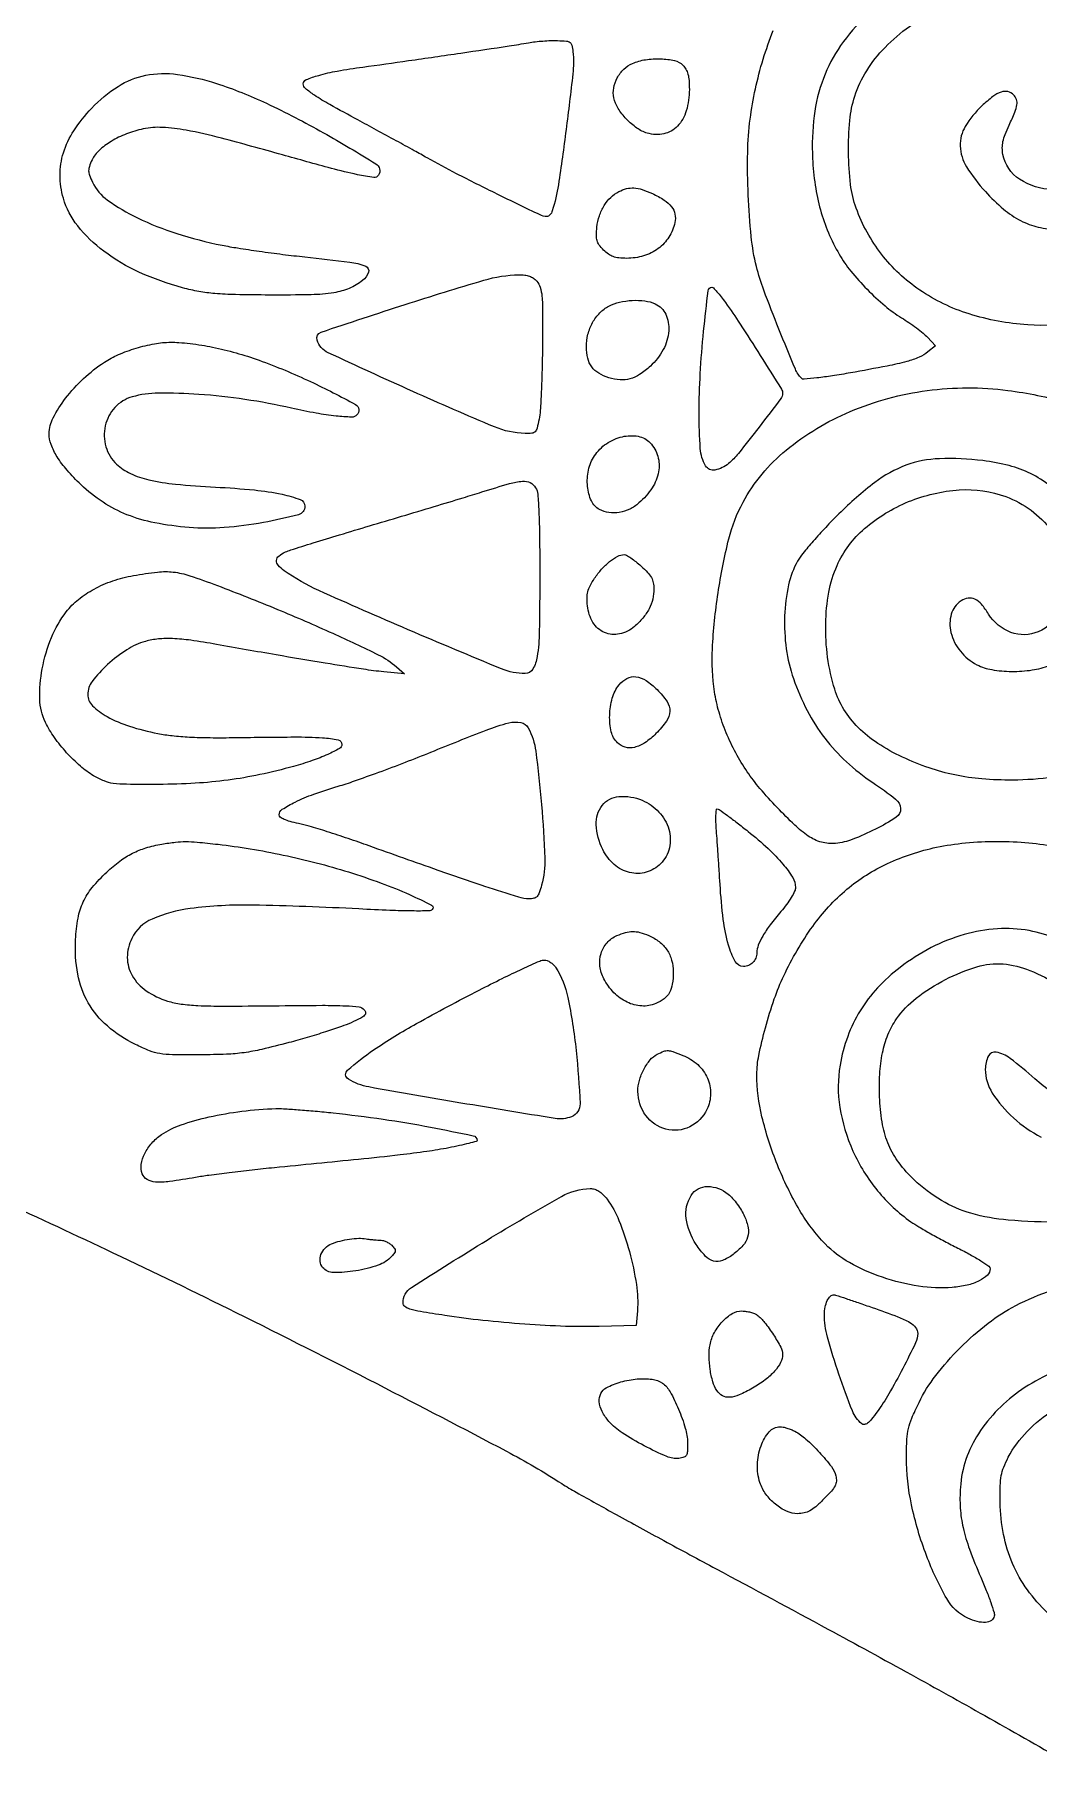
# Model space of a CAD drawing. Header units: inches. Extents: x 164 to 6104, y 4585 to 8790.
# Drawn here: x 5548.79 to 5571.17, y 5325.97 to 5364.53 of the extents above; entities that cross this region are included whole.
import ezdxf

# ---------------------------------------------------------------- set-up
doc = ezdxf.new("R2010")
doc.units = ezdxf.units.IN
doc.header["$LTSCALE"] = 50
doc.header["$MEASUREMENT"] = 0

# ---------------------------------------------------------------- blocks, each defined once
blk = doc.blocks.new('JACZ-COO-GE-001-CAR-LOGO-R00')
at = {"color": 8}
for points in [[(4269.94, 2769.55, -0.007477), (4339.4, 2737.96, -0.005028), (4377.64, 2719.41, -0.003283), (4421.38, 2697.28, -0.002465), (4461.74, 2676.27, -0.022352), (4478.89, 2666.24, 0.016179), (4483.43, 2663.51, 0.001263), (4495.81, 2656.63, 0.001722), (4510.63, 2648.52, 0.001316), (4526.9, 2639.74, -0.000855), (4561.67, 2621.01, -0.002009), (4587.57, 2606.87, -0.002395), (4610.41, 2594.14, -0.001877), (4635.07, 2580.12, -0.011756)], [(4639.86, 3027.24, -0.066979), (4623.75, 3026.19, -0.05844), (4605.56, 3029.6, -0.073931), (4590.17, 3037.03, -0.078576), (4578.31, 3048.17, -0.07794), (4570.43, 3062.46, -0.058112), (4568.68, 3069.82, -0.026077), (4568.04, 3079.76, -0.026099), (4568.44, 3089.74, -0.05622), (4570, 3097.27, -0.061242), (4573.7, 3105.15, -0.051663), (4579.39, 3112.41, -0.047189), (4586.98, 3118.91, -0.036159), (4596.35, 3124.55, -0.059618), (4606.44, 3128.24, -0.09271), (4615.67, 3128.67, -0.091873), (4624.49, 3125.73, -0.057613), (4633.36, 3119.4, -0.042536)], [(4631.48, 3068.24, -0.138565), (4621.22, 3071.43, -0.204828), (4616.04, 3079.17, -0.046571), (4615.85, 3081.21, -0.05209), (4616.06, 3083.16, -0.04131), (4616.72, 3085.38, -0.016966), (4617.97, 3088.26, 0.011712), (4619.76, 3092.3, 0.061946), (4620.41, 3094.62, 0.120896), (4620.26, 3096.26, 0.113411), (4619.37, 3097.68, 0.143159), (4617.58, 3098.66, 0.139043), (4615.51, 3098.54, 0.080422), (4612.94, 3097.15, 0.023761), (4609.53, 3094.24, 0.068195), (4604.34, 3087.86, 0.147527), (4602.76, 3081.79, 0.129328), (4604.74, 3075.32, 0.046994), (4610.58, 3067.61, 0.031429), (4616.21, 3062.19, 0.055535), (4621.55, 3058.6, 0.063402), (4627.02, 3056.57, 0.057512), (4633.02, 3055.89, 0.079554)], [(4573.51, 3122.12, 0.053419), (4565.59, 3112.96, 0.061652), (4560.23, 3102.74, 0.058999), (4557.37, 3091.14, 0.04319), (4556.87, 3077.88, 0.025292), (4557.69, 3069.59, 0.030419), (4559.33, 3061.94, 0.031719), (4561.81, 3054.82, 0.03263), (4565.14, 3048.15, 0.038941), (4568.76, 3042.93, 0.022937), (4573.83, 3037.27, 0.022943), (4579.39, 3032.11, 0.039269), (4584.52, 3028.41, -0.013075), (4586.83, 3026.92, -0.011289), (4589.18, 3025.24, -0.011431), (4591.24, 3023.62, -0.032101), (4592.57, 3022.37), (4595.07, 3019.71), (4592.74, 3017.82, -0.069091), (4589.99, 3016.16, -0.03532), (4586.17, 3014.83, -0.018592), (4580.1, 3013.42, -0.003346), (4568.69, 3011.31, -0.006195), (4563.03, 3010.37, -0.010165), (4558.22, 3009.73, -0.005023), (4554.21, 3009.33, -0.222705), (4553.44, 3009.6, -0.09739), (4551.53, 3012.46, -0.003385), (4546.42, 3024.88, -0.006476), (4541.71, 3036.99, -0.028134), (4539.43, 3044.34, -0.036178), (4537.8, 3053.65, -0.014516), (4536.88, 3066.54, -0.014648), (4536.71, 3079.73, -0.029046), (4537.48, 3090.16, -0.020405), (4539.12, 3099.52, -0.02051), (4541.51, 3108.71, -0.020393), (4544.67, 3117.71, -0.01964)], [(4631.69, 2885.66, -0.032644), (4619.07, 2884.78, -0.021802), (4609.53, 2885.15, -0.030687), (4601.1, 2886.38, -0.031669), (4593.09, 2888.58, -0.025625), (4584.82, 2891.92, -0.036192), (4577.12, 2896.2, -0.051665), (4571.05, 2901.13, -0.057504), (4566.62, 2906.72, -0.064009), (4563.76, 2912.99, -0.041061), (4561.56, 2922.94, -0.038651), (4560.96, 2933.31, -0.040329), (4561.94, 2943.15, -0.059103), (4564.5, 2951.45, -0.111973), (4573.04, 2962.93, -0.08037), (4586.74, 2971.29, -0.079775), (4602.48, 2974.95, -0.107182), (4616.93, 2972.85, -0.068915), (4624.78, 2968.6, -0.071327), (4631.08, 2962.42, -0.074758)], [(4633.98, 2937.17, -0.165842), (4627.03, 2930.87, -0.193643), (4618.53, 2930.66, -0.166491), (4611.58, 2936.37, 0.037224), (4609.37, 2939.41, 0.106522), (4607.31, 2940.99, 0.151423), (4605.24, 2941.29, 0.106101), (4603.02, 2940.44, 0.179914), (4600, 2936.34, 0.131714), (4599.9, 2930.63, 0.110228), (4602.81, 2924.83, 0.102135), (4607.97, 2920.63, 0.078472), (4612.6, 2919.09, 0.039497), (4618.74, 2918.55, 0.03885), (4625.14, 2918.99, 0.057189), (4630.57, 2920.45, 0.10457)], [(4630.7, 2976.18, 0.051536), (4624.64, 2980.01, 0.052414), (4618, 2982.48, 0.032259), (4609.8, 2984.03, 0.039233), (4596.28, 2984.63, 0.080105), (4585.89, 2982.58, 0.075307), (4576.26, 2977.27, 0.031411), (4565.06, 2967.49, 0.008713), (4560.95, 2963.29, 0.009195), (4557.07, 2959.01, 0.008886), (4553.87, 2955.21, 0.040554), (4552.23, 2952.83, 0.077862), (4549.39, 2945.41, 0.04366), (4548.2, 2935.79, 0.042126), (4548.69, 2925.58, 0.051702), (4550.92, 2916.3, 0.035113), (4555.23, 2906.36, 0.043211), (4560.65, 2897.83, 0.043936), (4567.37, 2890.48, 0.038394), (4575.57, 2884.03, -0.018222), (4582.7, 2878.88, -0.216231), (4584.25, 2875.93, -0.269342), (4582.88, 2873.24, -0.027185), (4576.39, 2869.51, -0.024563), (4569.34, 2866.38, -0.06701), (4564.03, 2865.12, -0.092387), (4559.64, 2865.49, -0.084721), (4555.53, 2867.41, -0.037971), (4551.35, 2870.8, -0.013339), (4545.88, 2876.26, -0.01362), (4540.52, 2882.21, -0.025631), (4536.59, 2887.34, -0.027044), (4533, 2893.23, -0.026394), (4530.02, 2899.51, -0.026961), (4527.79, 2905.93, -0.031773), (4526.4, 2912.21, -0.051867), (4525.73, 2925.59, -0.024063), (4527.49, 2942.91, -0.02383), (4530.84, 2959.69, -0.062884), (4535.27, 2971.09, -0.097461), (4548.62, 2987.26, -0.071793), (4568.56, 2999.29, -0.067071), (4592.51, 3005.81, -0.06517), (4617.57, 3005.85, -0.036999), (4635.9, 3002.08, -0.06346)], [(4634.07, 2747.42, -0.019377), (4617.71, 2748.09, -0.0504), (4606.12, 2750.2, -0.064513), (4596.96, 2754.18, -0.053365), (4588.45, 2760.59, -0.044012), (4583.75, 2765.83, -0.058896), (4580.56, 2771.34, -0.055976), (4578.63, 2777.68, -0.035051), (4577.75, 2785.38, -0.022981), (4577.76, 2793.4, -0.038969), (4578.61, 2800.06, -0.045711), (4580.32, 2805.69, -0.054224), (4582.96, 2810.58, -0.078182), (4589.1, 2817.04, -0.044729), (4598.2, 2822.83, -0.045058), (4607.97, 2826.8, -0.09507), (4616.07, 2827.67, -0.076805), (4624.42, 2825.66, -0.046982), (4633.42, 2820.94, -0.047511)], [(4631.29, 2787.7, -0.023152), (4625.97, 2791.98, 0.016559), (4618.31, 2798.31, 0.117224), (4613.94, 2800.28, 0.339665), (4611.52, 2799.07, 0.113464), (4610.57, 2794.95, 0.144531), (4612.75, 2787.57, 0.065422), (4619.34, 2779.82, 0.064405), (4627.91, 2773.87, 0.120089)], [(4640.97, 2831.24, 0.100838), (4624.17, 2838.01, 0.062439), (4614.32, 2838.57, 0.052577), (4604.02, 2836.78, 0.049709), (4593.76, 2832.73, 0.044148), (4584.07, 2826.59, 0.04257), (4577.09, 2820.25, 0.049384), (4571.66, 2813.1, 0.04996), (4567.79, 2805.1, 0.045346), (4565.42, 2796.23, 0.082524), (4565.36, 2783.09, 0.06647), (4569.43, 2769.54, 0.064716), (4577.07, 2757.2, 0.069915), (4587.44, 2747.59, 0.018354), (4589.88, 2746.02, 0.005767), (4593.64, 2743.85, 0.005752), (4597.89, 2741.53, 0.006341), (4602.06, 2739.38, -0.010404), (4605.9, 2737.36, -0.015859), (4609.13, 2735.44, -0.010436), (4611.68, 2733.73, -0.244922), (4612.07, 2732.99, -0.204372), (4611.22, 2731, -0.076), (4608.69, 2729.22, -0.057882), (4604.91, 2727.86, -0.037425), (4600.31, 2727.15, -0.058788), (4589.84, 2727.54, -0.043726), (4578.6, 2730.31, -0.04459), (4568.34, 2734.88, -0.073511), (4560.81, 2740.66, -0.060474), (4552.85, 2751.15, -0.036158), (4545.95, 2765.24, -0.036136), (4541.15, 2780.19, -0.059773), (4539.57, 2793.34, -0.050619), (4540.17, 2799.23, -0.015945), (4542.22, 2807.85, -0.016436), (4544.98, 2816.78, -0.027821), (4547.93, 2824.02, -0.043633), (4556.92, 2839.35, -0.063647), (4567.52, 2850.85, -0.067158), (4580.2, 2858.89, -0.055805), (4595.37, 2863.9, -0.028625), (4604.43, 2865.28, -0.022968), (4614.27, 2865.75, -0.022942), (4624.13, 2865.31, -0.028326), (4633.23, 2863.96, -0.061787)], [(4629.94, 2626.11, -0.051127), (4623.65, 2633.22, -0.05394), (4619.06, 2641.35, -0.052763), (4616.24, 2650.43, -0.045337), (4615.2, 2660.38, -0.009442), (4615.22, 2665.57, -0.038623), (4615.54, 2668.71, -0.051086), (4616.29, 2671.31, -0.025888), (4617.72, 2674.4, -0.071989), (4623.57, 2682.43, -0.059137), (4631.83, 2689.1, -0.058572)], [(4640.17, 2703.39, 0.094616), (4621.93, 2695.47, 0.098376), (4608.44, 2681.72, 0.127828), (4602.82, 2665.07, 0.033888), (4602.79, 2658.6, 0.039782), (4603.67, 2652.54, 0.032715), (4605.67, 2645.8, 0.014187), (4609.15, 2637.13, -0.007846), (4610.87, 2633.02, -0.010921), (4612.26, 2629.29, -0.007587), (4613.3, 2626.15, -0.124007), (4613.37, 2625.05, -0.206266), (4612.47, 2623.73, -0.123285), (4610.65, 2623.12, -0.083025), (4608.08, 2623.34, -0.047526), (4605.15, 2624.41, -0.153532), (4598.59, 2630.49, -0.038522), (4592.29, 2643.84, -0.038811), (4587.63, 2659.62, -0.052226), (4586.07, 2674.43, -0.011123), (4586.19, 2679.98, -0.045228), (4586.65, 2683.32, -0.04594), (4587.69, 2686.5, -0.011721), (4589.96, 2691.43, -0.050527), (4595.14, 2699.76, -0.031905), (4602.71, 2708.37, -0.031677), (4611.42, 2716.05, -0.045627), (4620.07, 2721.57, -0.03962), (4631.33, 2726.3, -0.042856)]]:
    blk.add_lwpolyline(points, format="xyb", dxfattribs=at)
for points in [[(4482.39, 3111.09, -0.051554), (4482.34, 3104.15, -0.00464), (4480.26, 3086.87, -0.005366), (4477.86, 3069.76, -0.038325), (4475.98, 3061.63, -0.058154), (4475.68, 3060.96, -0.061975), (4475.24, 3060.39, -0.069548), (4474.74, 3060.01, -0.128111), (4474.24, 3059.88, -0.113107), (4472.16, 3060.36, -0.001212), (4458.85, 3066.83, -0.004319), (4446.2, 3073.17, -0.010706), (4437.07, 3078.08, 0.002592), (4433.07, 3080.32, 0.000975), (4427.45, 3083.41, 0.000966), (4421.32, 3086.75, 0.001175), (4415.57, 3089.86, -0.003786), (4406.79, 3094.66, -0.018959), (4402, 3097.57, -0.029854), (4399.24, 3099.63, -0.220424), (4398.57, 3101.08, -0.305323), (4399.45, 3102.39, -0.027629), (4403.36, 3103.73, -0.024665), (4409.11, 3105.05, -0.009974), (4417.07, 3106.3, 0.001424), (4431.3, 3108.3, 0.000964), (4447.52, 3110.65, 0.000677), (4462.56, 3112.88, 0.007454), (4468.57, 3113.88, -0.01652), (4470.62, 3114.18, -0.009888), (4473.07, 3114.4, -0.009895), (4475.52, 3114.53, -0.016925), (4477.57, 3114.53, -0.014304), (4480.36, 3114.36, -0.133186), (4481.48, 3113.94, -0.183169), (4482.07, 3113.07, -0.032284)], [(4516.57, 3106.88, -0.067992), (4517.53, 3105.62, -0.063808), (4518.14, 3104.11, -0.046956), (4518.47, 3102.13, -0.017822), (4518.57, 3099.33, -0.070221), (4517.63, 3092.7, -0.122359), (4514.87, 3087.92, -0.149641), (4510.64, 3085.57, -0.12573), (4505.5, 3085.78, -0.080206), (4502.24, 3087.36, -0.050045), (4499.01, 3090.14, -0.050304), (4496.43, 3093.48, -0.085784), (4495.1, 3096.73, -0.099222), (4495.05, 3099.8, -0.079341), (4496.15, 3102.94, -0.077759), (4498.19, 3105.62, -0.088743), (4500.88, 3107.41, -0.065), (4504.95, 3108.59, -0.046232), (4509.68, 3108.86, -0.047452), (4513.99, 3108.3, -0.141318)], [(4371.57, 3101.21, -0.031382), (4387.13, 3095.04, -0.018711), (4404.83, 3085.89, -0.009638), (4421.13, 3076.26, -0.414312), (4421.96, 3072.71, -0.295885), (4420.47, 3072, -0.018753), (4415.44, 3072.87, -0.013976), (4407.3, 3074.83, -0.002433), (4392.07, 3079.03, 0.003875), (4373.1, 3084.21, 0.018601), (4362.18, 3086.67, 0.033066), (4354.76, 3087.55, 0.064782), (4348.83, 3087.09, 0.039971), (4343.59, 3085.54, 0.044391), (4338.85, 3083.22, 0.049067), (4335.11, 3080.42, 0.096729), (4332.9, 3077.45, 0.02475), (4332.07, 3075.45, 0.092529), (4331.85, 3074.11, 0.085731), (4332.12, 3072.73, 0.019478), (4333.06, 3070.53, 0.1278), (4337.72, 3064.97, 0.041729), (4347, 3059.46, 0.036649), (4359.22, 3054.59, 0.027105), (4373.32, 3050.96, 0.01031), (4378.16, 3050.1, 0.003999), (4384.9, 3049.09, 0.003956), (4392.22, 3048.12, 0.004888), (4399.06, 3047.33, -0.004967), (4412.99, 3045.72, -0.065733), (4417.98, 3044.41, -0.396995), (4418.82, 3042.57, -0.145021), (4417.01, 3040.01, -0.066687), (4412.86, 3037.56, -0.061271), (4408.09, 3036.2, -0.033757), (4401.02, 3035.57, -0.006371), (4388.07, 3035.47, -0.003916), (4377.54, 3035.61, -0.015549), (4371.08, 3035.95, -0.023449), (4366.11, 3036.59, -0.021398), (4361.07, 3037.72, -0.040925), (4347.67, 3042.52, -0.054484), (4336.56, 3049.1, -0.062854), (4328.44, 3056.96, -0.098615), (4323.98, 3065.54, -0.070394), (4322.95, 3072.71, -0.076707), (4324.01, 3079.67, -0.069135), (4327.27, 3086.54, -0.044279), (4332.76, 3093.48, -0.06123), (4341, 3100.3, -0.093325), (4349.59, 3103.76, -0.084881), (4359.45, 3104.02, -0.043049)], [(4507.07, 3067, -0.035103), (4510.76, 3064.98, -0.084567), (4513.05, 3062.89, -0.114996), (4514.11, 3060.6, -0.105572), (4514.09, 3057.99, -0.089545), (4512.21, 3053.48, -0.090333), (4508.88, 3049.92, -0.086322), (4504.36, 3047.66, -0.073276), (4499.07, 3046.88, -0.026142), (4496.66, 3047, -0.060152), (4494.89, 3047.41, -0.068029), (4493.41, 3048.18, -0.042234), (4491.9, 3049.45, -0.036052), (4490.54, 3051.02, -0.089946), (4489.87, 3052.38, -0.077164), (4489.66, 3054, -0.021661), (4489.84, 3056.57, -0.05153), (4490.61, 3060.11, -0.058944), (4492.08, 3063.25, -0.062666), (4494.13, 3065.8, -0.073144), (4496.67, 3067.61, -0.055427), (4499.06, 3068.53, -0.078254), (4501.34, 3068.75, -0.065372), (4503.86, 3068.26, -0.027563)], [(4471.16, 3039.76, -0.111228), (4472.22, 3037.89, -0.051048), (4472.75, 3035.12, -0.02125), (4472.96, 3030.33, -0.002436), (4472.92, 3019.51, -0.00432), (4472.79, 3012.24, -0.005148), (4472.55, 3005.38, -0.004481), (4472.23, 2999.61, -0.033091), (4471.87, 2996.88, -0.014845), (4471.23, 2994.1, -0.131748), (4470.62, 2993.02, -0.175155), (4469.62, 2992.55, -0.031055), (4467.51, 2992.47, -0.092654), (4457.99, 2994.52, -0.006354), (4432.57, 3005.53, -0.003698), (4406.32, 3017.55, -0.209165), (4402.85, 3021.48, -0.410334), (4404.1, 3023.95, -0.002521), (4430.23, 3032.54, -0.007039), (4454.72, 3040.08, -0.064889), (4465.66, 3041.79, -0.037722), (4467.39, 3041.7, -0.056791), (4468.85, 3041.34, -0.062306), (4470.09, 3040.7, -0.059064)], [(4529.79, 3033.13, -0.011008), (4534.35, 3026.47, -0.003881), (4540.6, 3016.73, -0.000836), (4547.2, 3006.24, -0.140851), (4547.57, 3004.96, -0.163452), (4547.01, 3003.3, -0.002143), (4540.27, 2994.47, -0.005), (4533.82, 2986.28, -0.048945), (4530.74, 2983.13, -0.124884), (4526.54, 2981.1, -0.322065), (4523.63, 2982.41, -0.11451), (4521.98, 2987.77, -0.017984), (4521.6, 2998.88, -0.014031), (4521.97, 3011.04, -0.010967), (4523.02, 3024.21, -0.003549), (4524.4, 3036.82, -0.380601), (4525.59, 3037.88, -0.204052), (4526.04, 3037.69, -0.010329), (4527.15, 3036.48, -0.015154), (4528.43, 3034.95, -0.010273)], [(4507.96, 3032.75, -0.178623), (4511.24, 3029.49, -0.12899), (4512.17, 3024.37, -0.103973), (4510.46, 3018.52, -0.086411), (4506.46, 3013.4, -0.037164), (4503.11, 3010.8, -0.078439), (4500.12, 3009.43, -0.086862), (4497.06, 3009.12, -0.054436), (4493.52, 3009.78, -0.063799), (4490.39, 3011.17, -0.099668), (4488.23, 3013.15, -0.097798), (4486.99, 3015.85, -0.05955), (4486.57, 3019.35, -0.061459), (4487.06, 3023.28, -0.064349), (4488.48, 3026.91, -0.067207), (4490.71, 3029.92, -0.078846), (4493.55, 3032.04, -0.065411), (4496.85, 3033.26, -0.04365), (4500.83, 3033.81, -0.044095), (4504.78, 3033.65, -0.075186)], [(4370.36, 3019.29, -0.035902), (4384.8, 3015.23, -0.023225), (4400.85, 3008.58, -0.015848), (4414.77, 3001.49, -0.499682), (4415.23, 2998.21, -0.208425), (4413.57, 2997.55, -0.016876), (4408.76, 2997.89, -0.01905), (4402.54, 2998.78, -0.010231), (4394.94, 3000.33, 0.018214), (4380.44, 3003.04, 0.019408), (4366.09, 3004.62, 0.020113), (4353.57, 3005, 0.065377), (4345.37, 3003.84, 0.140471), (4340.02, 3000.56, 0.129493), (4337.02, 2994.85, 0.127824), (4337.2, 2988.35, 0.135178), (4340.54, 2982.91, 0.080786), (4344.85, 2980.02, 0.050551), (4350.6, 2978.06, 0.03315), (4358.81, 2976.73, 0.010343), (4371.25, 2975.82, -0.010889), (4383.35, 2974.91, -0.028451), (4391.97, 2973.58, -0.036267), (4397.64, 2971.93, -0.313589), (4399.07, 2969.88, -0.340567), (4397.03, 2967.23, -0.018972), (4386.2, 2964.81, -0.026776), (4373.98, 2963.23, -0.038464), (4363.07, 2963.26, -0.028103), (4352.44, 2964.7, -0.046534), (4343.76, 2967.24, -0.051324), (4336.31, 2971.11, -0.044807), (4329.44, 2976.58, -0.023228), (4325.15, 2981.06, -0.039519), (4322.07, 2985.22, -0.048642), (4320.19, 2989.02, -0.091242), (4319.57, 2992.38, -0.121091), (4320.78, 2997.3, -0.043942), (4324.68, 3003.39, -0.040925), (4330.26, 3009.51, -0.041252), (4336.74, 3014.61, -0.045105), (4341.11, 3016.97, -0.027912), (4346.6, 3018.96, -0.02783), (4352.31, 3020.34, -0.042836), (4357.36, 3020.82, -0.022392), (4359.93, 3020.74, -0.009464), (4363.36, 3020.4, -0.009342), (4367.02, 3019.9, -0.01205)], [(4506.38, 2989.58, -0.117902), (4508.77, 2985.4, -0.117422), (4509.02, 2980.57, -0.100405), (4507, 2975.57, -0.066896), (4502.92, 2970.88, -0.068148), (4500.05, 2968.98, -0.070978), (4496.8, 2967.95, -0.074654), (4493.55, 2967.9, -0.089805), (4490.64, 2968.84, -0.163799), (4488.12, 2971.52, -0.084354), (4486.92, 2976.01, -0.076687), (4487.23, 2981.11, -0.09207), (4489.08, 2985.53, -0.099099), (4492.78, 2989.29, -0.091705), (4497.74, 2991.46, -0.10233), (4502.68, 2991.59, -0.161011)], [(4470.78, 2975.63, -0.108028), (4471.43, 2973.58, -0.010388), (4471.78, 2968.33, -0.009225), (4472.01, 2960.56, -0.002561), (4472.07, 2948.38, -0.003954), (4471.93, 2931, -0.032757), (4471.28, 2923.14, -0.093988), (4469.93, 2919.26, -0.268428), (4467.55, 2917.88, -0.098147), (4460.17, 2919.34, -0.002968), (4431.18, 2931.5, -0.004704), (4403.4, 2943.67, -0.049228), (4392.62, 2949.84, -0.058443), (4390.77, 2951.51, -0.197848), (4390.26, 2953.02, -0.20832), (4390.97, 2954.4, -0.064828), (4392.99, 2955.66, -0.030801), (4394.67, 2956.3, -0.000988), (4401.63, 2958.48, -0.001905), (4409.86, 2960.99, -0.001321), (4419.18, 2963.77, 0.000711), (4429.13, 2966.73, 0.000669), (4439.28, 2969.78, 0.000665), (4448.27, 2972.5, 0.002317), (4454.07, 2974.3, -0.0062), (4462.68, 2976.89, -0.050246), (4466.73, 2977.63, -0.131891), (4469.1, 2977.19, -0.152831)], [(4503.57, 2951.26, -0.020727), (4505.6, 2949.27, -0.059262), (4506.77, 2947.68, -0.075962), (4507.37, 2946.11, -0.053338), (4507.57, 2944.21, -0.060659), (4507.18, 2941.02, -0.058505), (4506.04, 2937.97, -0.055072), (4504.14, 2935.12, -0.043811), (4501.53, 2932.5, -0.119359), (4496.87, 2930.18, -0.160733), (4492.22, 2930.62, -0.155063), (4488.62, 2933.78, -0.109548), (4486.9, 2938.91, -0.029133), (4486.78, 2941.39, -0.060835), (4487.03, 2943.31, -0.057937), (4487.75, 2945.16, -0.024261), (4489.12, 2947.47, -0.037624), (4491.28, 2950.28, -0.040507), (4493.8, 2952.65, -0.044234), (4496.29, 2954.31, -0.120089), (4498.32, 2954.85, -0.139168), (4499.02, 2954.67, -0.016991), (4500.37, 2953.81, -0.019079), (4501.94, 2952.65, -0.014667)], [(4371.85, 2945.23, -0.006955), (4390.57, 2937.81, -0.008697), (4407.71, 2930.39, -0.007254), (4421.84, 2923.73, -0.064363), (4427.57, 2919.94), (4430.07, 2917.79), (4423.57, 2918.42, -0.013975), (4417.31, 2919.21, -0.00236), (4405.4, 2921.1, -0.002297), (4390.14, 2923.67, -0.001281), (4371.57, 2926.94, 0.00883), (4363.59, 2928.22, 0.024769), (4357.96, 2928.74, 0.034501), (4353.52, 2928.62, 0.043866), (4349.5, 2927.88, 0.075063), (4343.74, 2925.3, 0.043467), (4337.72, 2920.65, 0.042836), (4332.96, 2915.45, 0.165267), (4331.57, 2911.36, 0.202938), (4333.03, 2907.9, 0.06573), (4337.59, 2904.51, 0.049804), (4344.52, 2901.52, 0.028768), (4353.33, 2899.26, 0.021876), (4357.81, 2898.59, 0.01336), (4363.15, 2898.17, 0.010931), (4369.6, 2897.97, 0.005875), (4377.57, 2897.99, -0.002371), (4395.84, 2898.18, -0.01734), (4404.58, 2897.92, -0.032925), (4409.41, 2897.29, -0.358011), (4410.57, 2895.88, -0.27126), (4409.83, 2894.61, -0.020869), (4406.17, 2892.76, -0.024027), (4401.32, 2890.82, -0.015641), (4395.57, 2889.04, -0.015164), (4385.06, 2886.48, -0.019051), (4375.18, 2884.78, -0.018582), (4365, 2883.81, -0.013312), (4353.57, 2883.45, -0.003077), (4343.64, 2883.47, -0.031021), (4339.51, 2883.75, -0.064223), (4336.65, 2884.52, -0.035835), (4333.4, 2886.12, -0.046926), (4329.27, 2889.11, -0.029371), (4325.01, 2893.3, -0.029088), (4321.2, 2898.04, -0.040856), (4318.43, 2902.71, -0.107426), (4316.66, 2909.93, -0.053258), (4317.42, 2919.37, -0.051118), (4320.29, 2929.05, -0.06641), (4324.9, 2937.06, -0.059674), (4328.65, 2940.89, -0.045297), (4333.55, 2944.14, -0.042139), (4339.34, 2946.66, -0.036638), (4345.74, 2948.32, -0.017033), (4353.23, 2949.43, -0.057664), (4358.16, 2949.42, -0.050489), (4363.29, 2948.28, -0.010939)], [(4508.57, 2912.88, -0.047631), (4511.63, 2909.18, -0.156776), (4512.5, 2906.17, -0.149017), (4511.48, 2903.13, -0.04169), (4508.2, 2899.25, -0.046533), (4504.77, 2896.4, -0.091138), (4501.53, 2894.96, -0.122598), (4498.65, 2894.98, -0.134119), (4496.22, 2896.37, -0.140006), (4494.32, 2899.79, -0.064319), (4493.81, 2904.9, -0.062257), (4494.63, 2910.23, -0.09778), (4496.73, 2914.35, -0.107022), (4499.19, 2916.39, -0.151478), (4501.97, 2916.88, -0.116441), (4505.1, 2915.72, -0.04959)], [(4468.51, 2900.99, -0.090668), (4470.84, 2893.72, -0.011266), (4472.62, 2877.15, -0.012078), (4473.63, 2860.54, -0.076028), (4472.66, 2852.13, -0.0192), (4471.92, 2849.79, -0.099209), (4471.22, 2848.63, -0.147812), (4470.27, 2848.06, -0.061356), (4468.78, 2847.88, -0.076235), (4465.55, 2848.38, -0.003608), (4455.05, 2851.77, -0.004562), (4440.48, 2856.74, -0.001485), (4419.07, 2864.33, 0.004486), (4412.5, 2866.62, 0.004717), (4406.01, 2868.75, 0.004524), (4400.37, 2870.48, 0.021039), (4397.07, 2871.31, -0.015685), (4394.49, 2871.93, -0.036728), (4392.62, 2872.59, -0.050384), (4391.42, 2873.27, -0.243417), (4391.07, 2873.95, -0.254584), (4392.02, 2875.7, -0.030009), (4396.03, 2877.96, -0.027508), (4401.81, 2880.39, -0.013717), (4409.36, 2882.86, 0.01197), (4414.49, 2884.52, 0.003879), (4422, 2887.22, 0.003865), (4430.31, 2890.34, 0.004336), (4438.25, 2893.48, -0.002931), (4455.41, 2900.32, -0.032512), (4462.43, 2902.55, -0.106599), (4466.21, 2902.67, -0.228309)], [(4503.9, 2878.51, -0.106729), (4509.13, 2874.87, -0.117027), (4512.18, 2869.5, -0.127634), (4512.35, 2863.7, -0.141262), (4509.65, 2858.8, -0.127298), (4505.17, 2856.16, -0.130021), (4500.01, 2856.06, -0.120707), (4495.18, 2858.56, -0.100638), (4491.67, 2863.17, -0.096086), (4489.62, 2870.92, -0.187233), (4491.49, 2876.94, -0.209515), (4496.7, 2879.69, -0.117481)], [(4536.82, 2868.84, -0.017418), (4543.03, 2863.53, -0.031355), (4547.67, 2858.69, -0.037794), (4550.69, 2854.52, -0.138729), (4551.57, 2851.42, -0.115626), (4551.3, 2850.26, -0.021304), (4550.24, 2848.33, -0.02186), (4548.77, 2846.13, -0.018373), (4547.03, 2843.94, 0.014655), (4543.7, 2839.8, 0.030188), (4541.4, 2836.34, 0.039025), (4540.01, 2833.46, 0.093072), (4539.57, 2831.13, -0.097102), (4539.25, 2829.51, -0.097623), (4538.34, 2828.13, -0.098486), (4536.99, 2827.2, -0.100755), (4535.4, 2826.88, -0.274915), (4532.84, 2828.4, -0.054946), (4530.74, 2833.53, -0.038494), (4529.12, 2841.48, -0.016134), (4528.12, 2852.38, 0.001108), (4527.85, 2856.7, 0.00085), (4527.54, 2861.42, 0.000859), (4527.23, 2865.84, 0.002038), (4526.98, 2869.13, -0.011178), (4526.84, 2871.71, -0.018842), (4526.84, 2873.89, -0.013565), (4526.96, 2875.59, -0.396713), (4527.26, 2875.85, -0.147903), (4527.8, 2875.66, -0.002496), (4530.4, 2873.78, -0.006164), (4533.41, 2871.52, -0.004032)], [(4372.07, 2864.83, -0.012532), (4382.08, 2863.44, -0.011289), (4392.36, 2861.5, -0.011211), (4402.62, 2859.08, -0.011872), (4412.57, 2856.25, -0.012253), (4422.75, 2852.81, -0.017652), (4431.55, 2849.24, -0.01208), (4438.44, 2845.95, -0.510167), (4438.66, 2844.57, -0.195672), (4437.62, 2844.13, -0.004985), (4432.43, 2844.12, -0.00832), (4425.52, 2844.28, -0.003149), (4415.87, 2844.74, 0.008477), (4382.91, 2845.94, 0.037067), (4363.44, 2844.87, 0.069475), (4351.58, 2841.62, 0.17865), (4345.23, 2835.59, 0.115813), (4343.87, 2829.68, 0.129935), (4345.38, 2824.04, 0.11352), (4349.73, 2819.35, 0.074626), (4356.39, 2816.14, 0.040973), (4360.58, 2815.21, 0.022992), (4365.78, 2814.74, 0.011899), (4373.79, 2814.57, 0.001995), (4389.15, 2814.68, -0.001619), (4404.49, 2814.81, -0.012193), (4411.74, 2814.66, -0.020806), (4415.94, 2814.3, -0.189948), (4417.52, 2813.43, -0.145343), (4417.92, 2812.51, -0.231854), (4417.64, 2811.72, -0.077538), (4416.43, 2810.85, -0.009004), (4413.41, 2809.41, -0.024035), (4410.44, 2808.22, -0.006049), (4405.49, 2806.57, -0.006161), (4399.78, 2804.82, -0.006178), (4394.04, 2803.22, -0.006894), (4385.65, 2801.12, -0.023878), (4380.14, 2800.09, -0.024915), (4374.68, 2799.61, -0.008015), (4366.56, 2799.44, -0.004418), (4357.88, 2799.48, -0.036303), (4353.94, 2799.82, -0.056285), (4350.78, 2800.69, -0.018529), (4346.37, 2802.66, -0.062935), (4337.67, 2808.39, -0.086084), (4331.7, 2815.62, -0.084726), (4328.45, 2824.52, -0.058998), (4327.78, 2835.22, -0.031441), (4328.57, 2841.89, -0.063331), (4330.16, 2846.93, -0.063886), (4332.96, 2851.38, -0.032516), (4337.5, 2856.21, -0.027859), (4341.57, 2859.62, -0.042756), (4345.48, 2862.04, -0.043901), (4349.66, 2863.72, -0.031513), (4354.57, 2864.88, -0.011628), (4358.89, 2865.51, -0.031066), (4362, 2865.7, -0.023406), (4365.57, 2865.52, -0.004379)], [(4505.93, 2836.5, -0.065604), (4509.19, 2834.6, -0.080074), (4511.6, 2832.04, -0.0807), (4513.07, 2828.86, -0.067919), (4513.57, 2825.18, -0.037934), (4513.28, 2821.42, -0.088922), (4512.38, 2818.77, -0.103355), (4510.71, 2816.83, -0.064249), (4508.11, 2815.33, -0.114884), (4503.76, 2814.6, -0.096811), (4499.24, 2815.78, -0.087516), (4495.13, 2818.73, -0.073652), (4491.97, 2823.08, -0.091596), (4490.77, 2827, -0.10267), (4491.13, 2830.93, -0.107536), (4492.99, 2834.26, -0.109572), (4496.05, 2836.48, -0.03293), (4498.74, 2837.45, -0.069486), (4500.94, 2837.76, -0.068412), (4503.16, 2837.46, -0.031082)], [(4476.99, 2826.63, -0.094629), (4480.82, 2817.26, -0.023283), (4483.37, 2800.76, -0.016242), (4484.59, 2784.21, -0.321978), (4481.96, 2780.2, -0.131983), (4476.82, 2779.66, -0.002084), (4447.58, 2784.46, -0.002721), (4418.93, 2789.44, -0.094243), (4412.57, 2791.88, -0.506408), (4412.34, 2794.71, -0.028942), (4420.44, 2800.94, -0.022523), (4433.79, 2809.16, -0.008357), (4453.26, 2819.55, -0.004239), (4460.37, 2823.13, -0.006208), (4466.7, 2826.14, -0.003218), (4472.09, 2828.58, -0.105155), (4473.48, 2828.88, -0.09162), (4474.37, 2828.71, -0.051378), (4475.35, 2828.22, -0.048923), (4476.28, 2827.49, -0.056911)], [(4516.56, 2799.26, -0.089459), (4521.17, 2796.38, -0.104128), (4524.19, 2792.21, -0.109169), (4525.18, 2787.33, -0.107005), (4524.04, 2782.45, -0.170276), (4518.71, 2777.07, -0.17927), (4511.31, 2776.34, -0.172281), (4505.01, 2780.62, -0.15943), (4502.57, 2788.08, -0.068623), (4503.04, 2791.44, -0.05142), (4504.41, 2794.91, -0.053288), (4506.37, 2797.85, -0.10398), (4508.57, 2799.6, -0.022259), (4510.66, 2800.53, -0.104443), (4511.96, 2800.75, -0.076203), (4513.41, 2800.46, -0.008622)], [(4407.83, 2781.4, -0.009753), (4423.35, 2779.44, -0.011062), (4438.14, 2776.95, -0.004076), (4451.38, 2774.31, -0.355286), (4452.57, 2772.84, -0.335863), (4452.35, 2772.55, -0.004379), (4450, 2771.91, -0.01045), (4447.17, 2771.23, -0.006411), (4443.82, 2770.54, -0.012014), (4436.95, 2769.39, -0.007021), (4428.67, 2768.33, -0.003453), (4415.76, 2766.94, -0.000507), (4389.57, 2764.35, 0.003278), (4382.67, 2763.63, 0.003002), (4375.57, 2762.79, 0.003), (4369.24, 2761.97, 0.009822), (4365.07, 2761.32, -0.00944), (4357, 2760.06, -0.051952), (4352.6, 2759.92, -0.115647), (4350.03, 2760.71, -0.170555), (4348.52, 2762.5, -0.130841), (4348.22, 2765.39, -0.075433), (4349.29, 2768.75, -0.067309), (4351.49, 2772.02, -0.064104), (4354.51, 2774.64, -0.063929), (4360.57, 2777.65, -0.027169), (4369.29, 2780.13, -0.025204), (4379.45, 2781.91, -0.022899), (4390.07, 2782.73, -0.022868), (4392.41, 2782.7, -0.003711), (4396.94, 2782.39, -0.004087), (4402.27, 2781.95, -0.003586)], [(4492.99, 2754.57, -0.068581), (4496.7, 2748.01, -0.028146), (4499.94, 2738.29, -0.028276), (4502.1, 2728.08, -0.057059), (4502.41, 2719.88), (4502.07, 2715.38), (4490.57, 2715.05, -0.01588), (4480.1, 2715.08, -0.008996), (4467.45, 2715.75, -0.00886), (4454.37, 2716.92, -0.011867), (4442.57, 2718.46, -0.003313), (4434.96, 2719.69, -0.030484), (4431.7, 2720.45, -0.087444), (4430.12, 2721.24, -0.237554), (4429.57, 2722.33, -0.25541), (4432.22, 2727.17, -0.005612), (4455.69, 2741.86, -0.008408), (4478.83, 2755.46, -0.127143), (4487.77, 2757.86, -0.072842), (4489.14, 2757.67, -0.069933), (4490.43, 2757.09, -0.058178), (4491.69, 2756.08, -0.031315)], [(4530.65, 2756.16, -0.037749), (4532.02, 2754.82, -0.021543), (4533.47, 2753.01, -0.021422), (4534.78, 2751.05, -0.033027), (4535.73, 2749.25, -0.057983), (4536.83, 2745.69, -0.120089), (4536.68, 2742.8, -0.111318), (4535.19, 2740.16, -0.045651), (4532.14, 2737.37, -0.067734), (4528.87, 2735.51, -0.164285), (4526.13, 2735.36, -0.137515), (4523.53, 2736.92, -0.042249), (4520.67, 2740.54, -0.111368), (4517.59, 2748.63, -0.179363), (4519.14, 2755.75, -0.2585), (4524.26, 2758.52, -0.174213)], [(4422.25, 2741.89, -0.061283), (4423.2, 2741.77, -0.038749), (4424.26, 2741.41, -0.038507), (4425.27, 2740.88, -0.056418), (4426.05, 2740.26, -0.028753), (4426.94, 2739.26, -0.17141), (4427.16, 2738.61, -0.159167), (4426.93, 2737.94, -0.023897), (4426.02, 2736.82, -0.126086), (4421.87, 2734.08, -0.043474), (4414.85, 2732.31, -0.041642), (4407.93, 2731.78, -0.221349), (4404.58, 2733.37, -0.147735), (4403.79, 2735.23, -0.11587), (4404.07, 2737.41, -0.105671), (4405.34, 2739.41, -0.105309), (4407.31, 2740.71, -0.031754), (4410.01, 2741.58, -0.026135), (4412.98, 2742.17, -0.026961), (4415.81, 2742.42, -0.052962), (4418.07, 2742.26, 0.01412), (4418.99, 2742.12, 0.007888), (4420.12, 2742.01, 0.007864), (4421.27, 2741.92, 0.012654)], [(4575.43, 2720.93, -0.005693), (4583.4, 2718.04, -0.040547), (4587.11, 2716.3, -0.098707), (4588.92, 2714.71, -0.165598), (4589.57, 2712.82, -0.113493), (4588.92, 2709.97, -0.006681), (4584.91, 2702.01, -0.010988), (4580.58, 2694.09, -0.027371), (4576.98, 2688.56, -0.012463), (4575.15, 2686.19, -0.057929), (4573.92, 2684.98, -0.13055), (4572.97, 2684.59, -0.210734), (4572.14, 2684.82, -0.126142), (4569.25, 2688.8, -0.011979), (4565.08, 2700.17, -0.015097), (4561.52, 2711.75, -0.067065), (4560.57, 2718.79, -0.048246), (4560.79, 2721.09, -0.065422), (4561.45, 2723.07, -0.083663), (4562.42, 2724.42, -0.19823), (4563.54, 2724.88, -0.079753), (4563.97, 2724.81, -0.000636), (4567.27, 2723.72, -0.002293), (4571.05, 2722.44, -0.00147)], [(4539.65, 2718.6, -0.061822), (4541.98, 2716.27, -0.022693), (4544.7, 2712.48, -0.019695), (4547.01, 2708.58, -0.124652), (4547.57, 2706.36, -0.120965), (4546.95, 2703.85, -0.061453), (4545.09, 2701.16, -0.049679), (4542.14, 2698.44, -0.031131), (4538.22, 2695.85, -0.026621), (4534.07, 2693.76, -0.087541), (4531.1, 2693.03, -0.141737), (4528.89, 2693.52, -0.123905), (4527.14, 2695.13, -0.073316), (4525.88, 2697.87, -0.034292), (4525.03, 2701.69, -0.033816), (4524.69, 2705.78, -0.05001), (4525, 2709.35, -0.078587), (4526.34, 2713.12, -0.064677), (4528.85, 2716.58, -0.069356), (4531.93, 2719.04, -0.137463), (4534.92, 2719.85, -0.033441), (4536.24, 2719.74, -0.028752), (4537.61, 2719.47, -0.029794), (4538.82, 2719.07, -0.070192)], [(4510.19, 2697.44, -0.114322), (4512.57, 2694.78, -0.0264), (4515.21, 2689.33, -0.028118), (4517.32, 2683.44, -0.068226), (4518.01, 2678.88, -0.013718), (4517.97, 2676.18, -0.116561), (4517.65, 2675.02, -0.190781), (4516.9, 2674.4, -0.04928), (4515.35, 2674.06, -0.131176), (4511.56, 2674.62, -0.019368), (4504.53, 2677.98, -0.02242), (4497.65, 2682.01, -0.069146), (4493.58, 2685.52, -0.060321), (4491.45, 2688.64, -0.100692), (4490.58, 2691.68, -0.134275), (4491.06, 2694.22, -0.15718), (4492.76, 2695.98, -0.054711), (4497.31, 2697.81, -0.047411), (4502.38, 2698.72, -0.050359), (4507.02, 2698.64, -0.123883)], [(4551.37, 2682.46, -0.062855), (4554.78, 2680.07, -0.02276), (4558.99, 2675.9, -0.020773), (4562.73, 2671.49, -0.105603), (4564.12, 2668.61, -0.075047), (4564.27, 2666.96, -0.106323), (4563.87, 2665.53, -0.062989), (4562.74, 2663.91, -0.012659), (4560.31, 2661.36, -0.016385), (4557.84, 2659.04, -0.053394), (4556.01, 2657.75, -0.07298), (4554.27, 2657.1, -0.053823), (4552.24, 2656.88, -0.106696), (4548.82, 2657.62, -0.066285), (4545.32, 2659.8, -0.063501), (4542.36, 2662.95, -0.077261), (4540.51, 2666.55, -0.089308), (4539.72, 2672.14, -0.077738), (4540.85, 2677.95, -0.091658), (4543.43, 2682.34, -0.217681), (4546.79, 2683.88, -0.053836), (4547.7, 2683.78, -0.021524), (4548.91, 2683.46, -0.021002), (4550.2, 2683, -0.024843)]]:
    blk.add_lwpolyline(points, format="xyb", close=True, dxfattribs=at)

msp = doc.modelspace()

# ---------------------------------------------------------------- block references
at = {"xscale": 0.07174195398747743, "yscale": 0.07174195398747743, "zscale": 0.07174195398747743}
msp.add_blockref('JACZ-COO-GE-001-CAR-LOGO-R00', (5239.21848, 5140.95246), dxfattribs=at)

doc.saveas('drawing.dxf')
